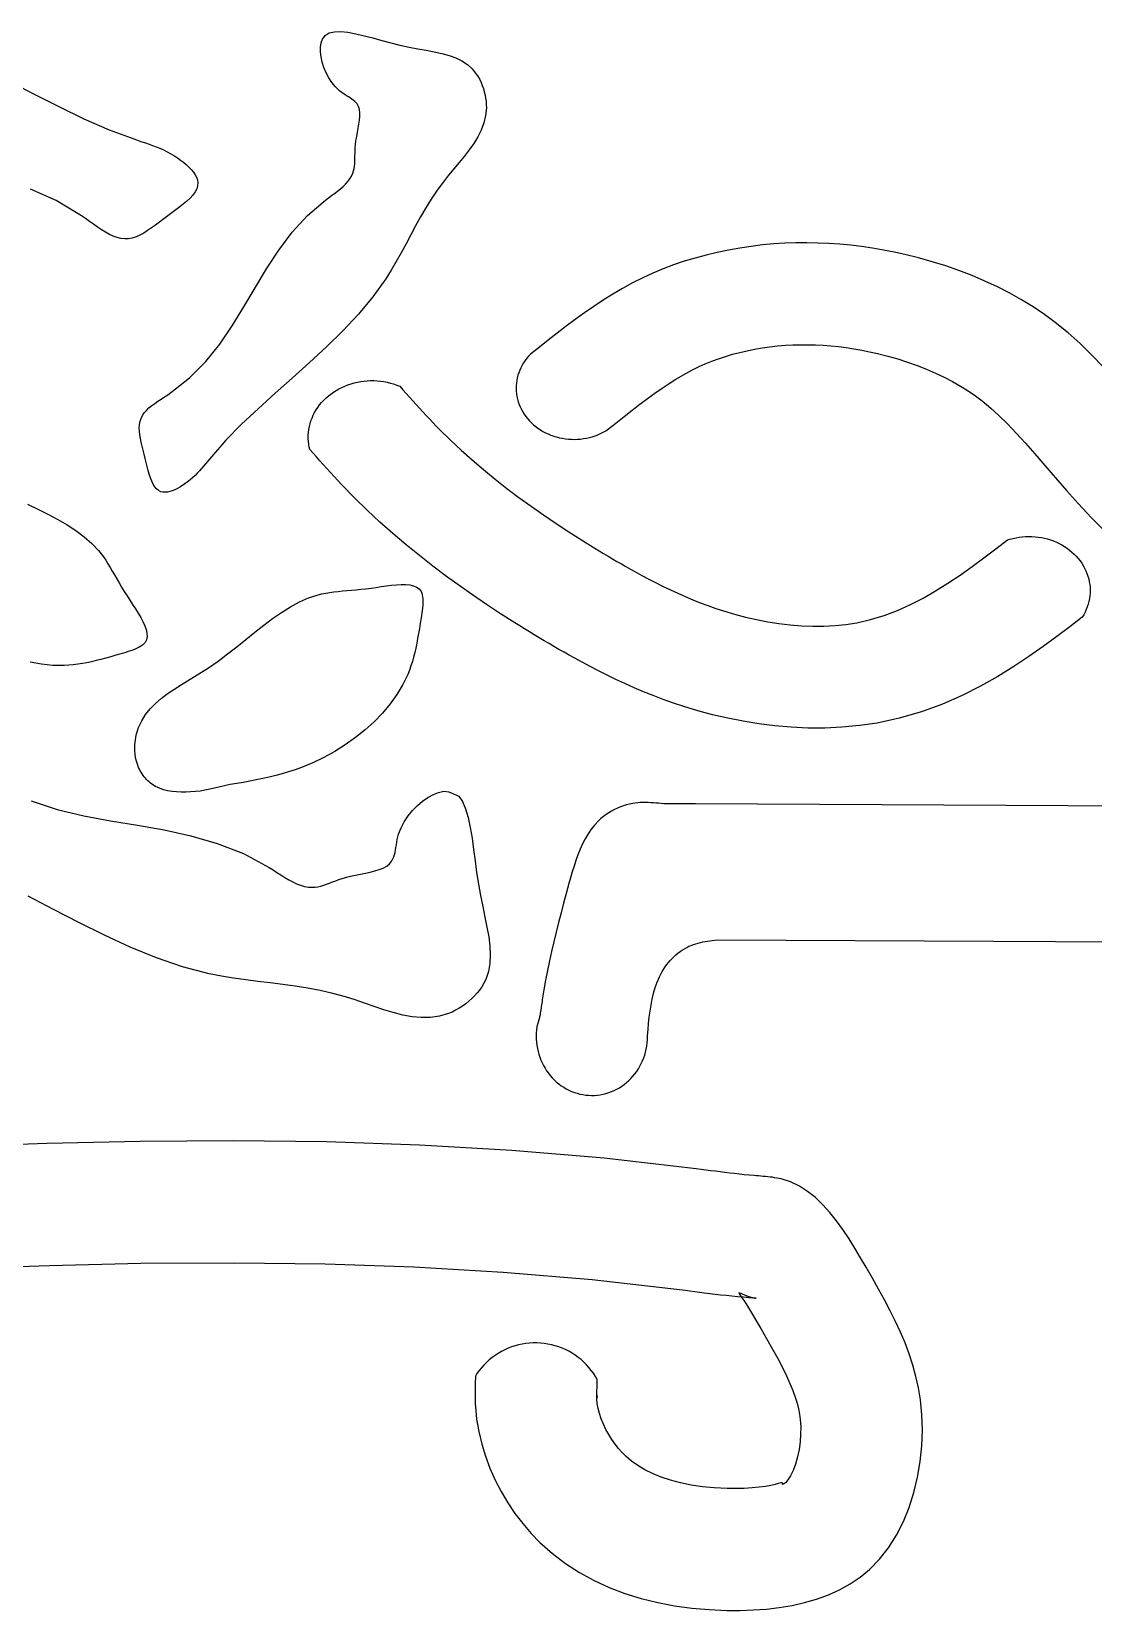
# Model space of a CAD drawing. Extents: x -2.65 to 2.61, y -1.31 to 1.34.
# Drawn here: x -2.21 to -1.774, y -0.459 to 0.188 of the extents above; entities that cross this region are included whole.
import ezdxf

# ---------------------------------------------------------------- set-up
doc = ezdxf.new("R2010")
doc.units = 0
doc.layers.add('2', color=7, linetype='CONTINUOUS')

msp = doc.modelspace()

# ---------------------------------------------------------------- linework, layer by layer
at = {"layer": '2', "color": 7, "linetype": 'CONTINUOUS', "flags": 128}
for points in [[(-2.090449, 0.185343), (-2.089332, 0.186921), (-2.087663, 0.187918), (-2.085507, 0.188409), (-2.082931, 0.188466), (-2.080001, 0.188164), (-2.076784, 0.187576), (-2.073345, 0.186776), (-2.069752, 0.185838), (-2.066071, 0.184836), (-2.062367, 0.183842), (-2.058708, 0.182931), (-2.054959, 0.182118), (-2.051346, 0.181421), (-2.047883, 0.180783), (-2.044584, 0.180147), (-2.041462, 0.179455), (-2.03853, 0.17865), (-2.035802, 0.177673), (-2.033291, 0.176469), (-2.031011, 0.174979), (-2.028976, 0.173145), (-2.027199, 0.170911), (-2.026544, 0.16986), (-2.025938, 0.168741), (-2.025385, 0.167562), (-2.024888, 0.166333), (-2.024449, 0.165063), (-2.024072, 0.163762), (-2.02376, 0.162438), (-2.023517, 0.161102), (-2.023344, 0.159762), (-2.023246, 0.158428), (-2.023226, 0.15711), (-2.023507, 0.153973), (-2.024217, 0.150966), (-2.025302, 0.148072), (-2.026705, 0.145273), (-2.028372, 0.142551), (-2.030247, 0.13989), (-2.032275, 0.137272), (-2.034401, 0.13468), (-2.036568, 0.132096), (-2.038723, 0.129503), (-2.040809, 0.126883), (-2.0434, 0.123353), (-2.045805, 0.11976), (-2.048058, 0.11612), (-2.05019, 0.112447), (-2.052234, 0.108757), (-2.054222, 0.105064), (-2.056187, 0.101382), (-2.05816, 0.097727), (-2.060174, 0.094114), (-2.06226, 0.090556), (-2.064453, 0.08707), (-2.069803, 0.079592), (-2.075724, 0.072474), (-2.082102, 0.065653), (-2.088825, 0.059064), (-2.095779, 0.052643), (-2.102852, 0.046323), (-2.109929, 0.040042), (-2.116899, 0.033735), (-2.123649, 0.027336), (-2.130064, 0.020781), (-2.136033, 0.014007), (-2.136829, 0.013036), (-2.137622, 0.012062), (-2.13842, 0.011088), (-2.13923, 0.010116), (-2.140061, 0.009149), (-2.14092, 0.008189), (-2.141815, 0.00724), (-2.142754, 0.006304), (-2.143745, 0.005383), (-2.144795, 0.00448), (-2.145914, 0.003598), (-2.146881, 0.002895), (-2.147887, 0.002222), (-2.148921, 0.001591), (-2.14997, 0.001016), (-2.151023, 0.00051), (-2.152069, 0.000086), (-2.153096, -0.000243), (-2.154091, -0.000462), (-2.155045, -0.000559), (-2.155944, -0.00052), (-2.156778, -0.000332), (-2.157727, 0.000131), (-2.158565, 0.000828), (-2.159305, 0.001732), (-2.159958, 0.002818), (-2.160538, 0.004058), (-2.161056, 0.005426), (-2.161525, 0.006896), (-2.161958, 0.008442), (-2.162367, 0.010037), (-2.162765, 0.011655), (-2.163163, 0.013269), (-2.16361, 0.01501), (-2.164055, 0.016712), (-2.16448, 0.018372), (-2.164865, 0.019988), (-2.165192, 0.021555), (-2.165444, 0.02307), (-2.165601, 0.024532), (-2.165645, 0.025937), (-2.165558, 0.027281), (-2.165321, 0.028562), (-2.164916, 0.029778), (-2.164331, 0.030925), (-2.16358, 0.032012), (-2.162681, 0.033046), (-2.161657, 0.034035), (-2.160525, 0.034987), (-2.159308, 0.035911), (-2.158023, 0.036815), (-2.156693, 0.037706), (-2.155336, 0.038593), (-2.153973, 0.039484), (-2.152623, 0.040387), (-2.144961, 0.046396), (-2.138364, 0.053046), (-2.132602, 0.060199), (-2.127449, 0.067722), (-2.122677, 0.075478), (-2.118056, 0.083332), (-2.11336, 0.091148), (-2.108361, 0.098792), (-2.10283, 0.106127), (-2.09654, 0.113018), (-2.089263, 0.119329), (-2.088021, 0.120258), (-2.086769, 0.121177), (-2.085522, 0.122095), (-2.084301, 0.12302), (-2.083122, 0.123959), (-2.082005, 0.124922), (-2.080967, 0.125915), (-2.080027, 0.126947), (-2.079202, 0.128027), (-2.078511, 0.129162), (-2.077973, 0.13036), (-2.077683, 0.131277), (-2.077471, 0.13223), (-2.077324, 0.133216), (-2.077229, 0.134234), (-2.077172, 0.135281), (-2.077142, 0.136355), (-2.077125, 0.137454), (-2.077108, 0.138576), (-2.077078, 0.139718), (-2.077023, 0.140878), (-2.076929, 0.142054), (-2.076716, 0.14375), (-2.076431, 0.145459), (-2.076111, 0.147164), (-2.075787, 0.148849), (-2.075494, 0.150499), (-2.075265, 0.152097), (-2.075135, 0.153629), (-2.075136, 0.155077), (-2.075304, 0.156426), (-2.07567, 0.15766), (-2.076271, 0.158763), (-2.076714, 0.159315), (-2.077229, 0.15983), (-2.077807, 0.160316), (-2.078437, 0.160784), (-2.07911, 0.16124), (-2.079816, 0.161693), (-2.080544, 0.162153), (-2.081285, 0.162627), (-2.082029, 0.163124), (-2.082766, 0.163652), (-2.083486, 0.16422), (-2.085113, 0.165775), (-2.086574, 0.167558), (-2.087857, 0.169518), (-2.088954, 0.171604), (-2.089851, 0.173762), (-2.090539, 0.175942), (-2.091006, 0.178091), (-2.091242, 0.180158), (-2.091235, 0.18209), (-2.090974, 0.183836), (-2.090449, 0.185343)], [(-2.058761, 0.042944), (-2.057424, 0.041439), (-2.056086, 0.039934), (-2.054746, 0.038432), (-2.053402, 0.036933), (-2.052053, 0.035437), (-2.050699, 0.033946), (-2.049337, 0.032461), (-2.047966, 0.030982), (-2.046586, 0.029511), (-2.045196, 0.028048), (-2.043793, 0.026595), (-2.042377, 0.025152), (-2.038056, 0.020901), (-2.033614, 0.016747), (-2.029057, 0.012688), (-2.024394, 0.00872), (-2.019631, 0.00484), (-2.014775, 0.001044), (-2.009836, -0.00267), (-2.004818, -0.006306), (-1.999731, -0.009868), (-1.994581, -0.013358), (-1.989377, -0.01678), (-1.984124, -0.020136), (-1.982333, -0.021261), (-1.980537, -0.022378), (-1.978736, -0.023487), (-1.97693, -0.024588), (-1.975119, -0.025681), (-1.973302, -0.026765), (-1.97148, -0.027841), (-1.969652, -0.028907), (-1.967818, -0.029964), (-1.965978, -0.031012), (-1.964132, -0.032049), (-1.962279, -0.033076), (-1.959394, -0.034647), (-1.95649, -0.036188), (-1.953565, -0.037698), (-1.950617, -0.039171), (-1.947643, -0.040605), (-1.94464, -0.041997), (-1.941606, -0.043342), (-1.938537, -0.044637), (-1.935432, -0.045879), (-1.932288, -0.047064), (-1.929102, -0.048189), (-1.925871, -0.04925), (-1.921444, -0.050574), (-1.916945, -0.051765), (-1.91239, -0.052813), (-1.907793, -0.053708), (-1.903169, -0.054439), (-1.898532, -0.054996), (-1.893897, -0.055369), (-1.889278, -0.055547), (-1.88469, -0.05552), (-1.880148, -0.055277), (-1.875666, -0.054808), (-1.871259, -0.054102), (-1.86555, -0.052795), (-1.859984, -0.051091), (-1.85455, -0.049025), (-1.849233, -0.046634), (-1.84402, -0.043954), (-1.8389, -0.041022), (-1.833857, -0.037872), (-1.82888, -0.034542), (-1.823956, -0.031067), (-1.81907, -0.027483), (-1.814211, -0.023828), (-1.809365, -0.020136), (-1.808431, -0.019841), (-1.807179, -0.019501), (-1.805908, -0.01922), (-1.804623, -0.018999), (-1.803326, -0.018837), (-1.802022, -0.018737), (-1.800713, -0.018696), (-1.799404, -0.018717), (-1.798098, -0.018799), (-1.796799, -0.018941), (-1.795509, -0.019144), (-1.794234, -0.019406), (-1.792975, -0.019727), (-1.791738, -0.020107), (-1.790524, -0.020543), (-1.789337, -0.021035), (-1.788182, -0.021582), (-1.78706, -0.022181), (-1.785975, -0.022832), (-1.784929, -0.023533), (-1.783927, -0.024281), (-1.782969, -0.025075), (-1.78206, -0.025912), (-1.781202, -0.02679), (-1.780396, -0.027707), (-1.779646, -0.028661), (-1.778952, -0.029648), (-1.778318, -0.030665), (-1.777745, -0.031711), (-1.777234, -0.032782), (-1.776786, -0.033876), (-1.776404, -0.034988), (-1.776088, -0.036117), (-1.775839, -0.037259), (-1.775657, -0.038411), (-1.775544, -0.03957), (-1.775499, -0.040733), (-1.775522, -0.041896), (-1.775614, -0.043057), (-1.775774, -0.044211), (-1.776002, -0.045357), (-1.776297, -0.04649), (-1.776659, -0.047608), (-1.777086, -0.048708), (-1.777577, -0.049786), (-1.778131, -0.050841), (-1.778746, -0.051867), (-1.783813, -0.055727), (-1.789123, -0.059717), (-1.7947, -0.063798), (-1.80058, -0.067929), (-1.806802, -0.072065), (-1.813412, -0.076152), (-1.820459, -0.080131), (-1.82799, -0.083927), (-1.836047, -0.087454), (-1.844655, -0.090607), (-1.853813, -0.093271), (-1.862919, -0.095237), (-1.870164, -0.096318), (-1.877321, -0.096998), (-1.884375, -0.097316), (-1.891315, -0.097305), (-1.898137, -0.096996), (-1.904836, -0.096416), (-1.911412, -0.09559), (-1.917862, -0.094537), (-1.924185, -0.093275), (-1.93038, -0.091821), (-1.936445, -0.090189), (-1.942184, -0.088454), (-1.946474, -0.087032), (-1.95066, -0.085542), (-1.954742, -0.083992), (-1.958723, -0.08239), (-1.962605, -0.080743), (-1.96639, -0.079058), (-1.970081, -0.077342), (-1.973681, -0.0756), (-1.977194, -0.07384), (-1.980622, -0.072067), (-1.98397, -0.070286), (-1.987181, -0.068537), (-1.989274, -0.067375), (-1.991353, -0.066206), (-1.993419, -0.06503), (-1.995471, -0.063846), (-1.99751, -0.062656), (-1.999535, -0.06146), (-2.001548, -0.060258), (-2.003548, -0.05905), (-2.005536, -0.057838), (-2.007512, -0.05662), (-2.009476, -0.055398), (-2.011593, -0.054068), (-2.017357, -0.050379), (-2.023111, -0.046591), (-2.028846, -0.042698), (-2.033933, -0.039136), (-2.03957, -0.035058), (-2.045164, -0.030861), (-2.050706, -0.02654), (-2.056185, -0.022087), (-2.061594, -0.017499), (-2.066921, -0.012769), (-2.072157, -0.007892), (-2.07729, -0.002861), (-2.079251, -0.000872), (-2.080905, 0.000839), (-2.082523, 0.002539), (-2.084105, 0.004224), (-2.085653, 0.005894), (-2.08717, 0.007547), (-2.088656, 0.009182), (-2.090114, 0.010799), (-2.091545, 0.012395), (-2.09295, 0.01397), (-2.094332, 0.015522), (-2.09569, 0.017052), (-2.095879, 0.017893), (-2.096086, 0.019096), (-2.096223, 0.020307), (-2.096288, 0.021522), (-2.096281, 0.022739), (-2.096203, 0.023953), (-2.096053, 0.025163), (-2.095832, 0.026364), (-2.095541, 0.027553), (-2.09518, 0.028726), (-2.09475, 0.029882), (-2.094253, 0.031015), (-2.09369, 0.032124), (-2.093062, 0.033206), (-2.092372, 0.034257), (-2.09162, 0.035274), (-2.09081, 0.036255), (-2.089943, 0.037196), (-2.089022, 0.038097), (-2.088049, 0.038953), (-2.087027, 0.039762), (-2.085958, 0.040523), (-2.084846, 0.041234), (-2.083694, 0.041891), (-2.082505, 0.042495), (-2.081282, 0.043042), (-2.080028, 0.043531), (-2.078747, 0.043962), (-2.077443, 0.044332), (-2.076118, 0.044641), (-2.074777, 0.044888), (-2.073424, 0.045073), (-2.072061, 0.045194), (-2.070693, 0.045252), (-2.069324, 0.045246), (-2.067957, 0.045176), (-2.066596, 0.045043), (-2.065244, 0.044847), (-2.063906, 0.044588), (-2.062585, 0.044267), (-2.061285, 0.043886), (-2.060009, 0.043444), (-2.058761, 0.042944)], [(-2.134823, -0.121963), (-2.140623, -0.123198), (-2.142617, -0.123358), (-2.144595, -0.123485), (-2.14655, -0.12356), (-2.148474, -0.123568), (-2.15036, -0.123491), (-2.152199, -0.123312), (-2.153985, -0.123014), (-2.155708, -0.12258), (-2.157362, -0.121993), (-2.158939, -0.121237), (-2.16043, -0.120294), (-2.160997, -0.119864), (-2.161548, -0.119404), (-2.162082, -0.118915), (-2.162597, -0.118399), (-2.163092, -0.117857), (-2.163566, -0.11729), (-2.164017, -0.116702), (-2.164443, -0.116092), (-2.164845, -0.115464), (-2.165219, -0.114817), (-2.165566, -0.114155), (-2.165883, -0.113479), (-2.166395, -0.112177), (-2.166802, -0.110838), (-2.167108, -0.10947), (-2.167316, -0.10808), (-2.167429, -0.106677), (-2.167452, -0.105267), (-2.167388, -0.10386), (-2.16724, -0.102462), (-2.167012, -0.101081), (-2.166708, -0.099726), (-2.16633, -0.098403), (-2.165883, -0.097122), (-2.164605, -0.094344), (-2.16301, -0.091796), (-2.161133, -0.089448), (-2.159009, -0.087271), (-2.156673, -0.085238), (-2.154158, -0.083318), (-2.151499, -0.081484), (-2.148731, -0.079706), (-2.145888, -0.077956), (-2.143006, -0.076205), (-2.140117, -0.074425), (-2.137258, -0.072586), (-2.133257, -0.069813), (-2.129368, -0.066914), (-2.12557, -0.063941), (-2.121843, -0.060948), (-2.11817, -0.057987), (-2.114529, -0.055111), (-2.110901, -0.052373), (-2.107267, -0.049826), (-2.103607, -0.047522), (-2.099902, -0.045514), (-2.096131, -0.043855), (-2.092277, -0.042598), (-2.09068, -0.042212), (-2.089061, -0.04189), (-2.087414, -0.041622), (-2.085734, -0.041398), (-2.084016, -0.041205), (-2.082254, -0.041035), (-2.080443, -0.040876), (-2.078578, -0.040717), (-2.076653, -0.040548), (-2.074663, -0.040358), (-2.072603, -0.040136), (-2.070467, -0.039872), (-2.06841, -0.039585), (-2.066312, -0.039279), (-2.064207, -0.038982), (-2.062125, -0.038722), (-2.060097, -0.038525), (-2.058154, -0.038419), (-2.056327, -0.038432), (-2.054647, -0.038591), (-2.053146, -0.038923), (-2.051853, -0.039456), (-2.050802, -0.040218), (-2.050021, -0.041235), (-2.049725, -0.041888), (-2.049508, -0.042614), (-2.049361, -0.043404), (-2.049278, -0.044251), (-2.049251, -0.045147), (-2.049273, -0.046084), (-2.049337, -0.047055), (-2.049435, -0.048052), (-2.049559, -0.049066), (-2.049704, -0.050091), (-2.04986, -0.051118), (-2.050021, -0.05214), (-2.050368, -0.054328), (-2.05071, -0.056457), (-2.051054, -0.058531), (-2.051408, -0.060553), (-2.05178, -0.062527), (-2.052175, -0.064457), (-2.052603, -0.066347), (-2.05307, -0.068199), (-2.053583, -0.070018), (-2.054149, -0.071807), (-2.054777, -0.073571), (-2.055473, -0.075312), (-2.057476, -0.079471), (-2.059893, -0.083503), (-2.062689, -0.087395), (-2.065828, -0.09113), (-2.069275, -0.094692), (-2.072996, -0.098066), (-2.076955, -0.101236), (-2.081117, -0.104187), (-2.085446, -0.106902), (-2.089909, -0.109366), (-2.094469, -0.111564), (-2.099092, -0.113479), (-2.101722, -0.114433), (-2.10436, -0.115299), (-2.107006, -0.116086), (-2.109658, -0.116802), (-2.112316, -0.117454), (-2.114979, -0.11805), (-2.117646, -0.118599), (-2.120317, -0.119108), (-2.122991, -0.119585), (-2.125667, -0.120038), (-2.128345, -0.120476), (-2.134823, -0.121963)]]:
    msp.add_lwpolyline(points, close=True, dxfattribs=at).dxf.unprotected_set("ltscale", 0)
for points in [[(-2.219459, 0.168351), (-2.209063, 0.162936), (-2.198688, 0.157659), (-2.188314, 0.152681), (-2.177923, 0.148163), (-2.167495, 0.144268), (-2.166029, 0.143779), (-2.16456, 0.143295), (-2.163089, 0.142805), (-2.161615, 0.1423), (-2.160137, 0.141769), (-2.158653, 0.141201), (-2.157165, 0.140586), (-2.155669, 0.139915), (-2.154167, 0.139175), (-2.152657, 0.138358), (-2.151138, 0.137452), (-2.149893, 0.136641), (-2.148662, 0.135772), (-2.147465, 0.134851), (-2.146324, 0.133887), (-2.145258, 0.132886), (-2.144288, 0.131858), (-2.143435, 0.130808), (-2.142719, 0.129744), (-2.14216, 0.128675), (-2.141779, 0.127607), (-2.141597, 0.126548), (-2.141669, 0.125229), (-2.142057, 0.123934), (-2.142724, 0.122659), (-2.143635, 0.121404), (-2.144755, 0.120164), (-2.146047, 0.118938), (-2.147478, 0.117722), (-2.14901, 0.116515), (-2.150609, 0.115313), (-2.152239, 0.114115), (-2.153864, 0.112917), (-2.155609, 0.111604), (-2.157312, 0.110312), (-2.158977, 0.109063), (-2.16061, 0.10788), (-2.162216, 0.106786), (-2.1638, 0.105804), (-2.165368, 0.104957), (-2.166925, 0.104268), (-2.168477, 0.103759), (-2.170028, 0.103454), (-2.171584, 0.103375), (-2.17315, 0.103538), (-2.174726, 0.103923), (-2.176311, 0.104502), (-2.177906, 0.10525), (-2.179509, 0.106139), (-2.181122, 0.107142), (-2.182743, 0.108232), (-2.184372, 0.109381), (-2.186009, 0.110563), (-2.187653, 0.111751), (-2.189304, 0.112917), (-2.199671, 0.119138), (-2.210255, 0.123825)], [(-1.770089, 0.050922), (-1.774737, 0.055748), (-1.779549, 0.06042), (-1.784566, 0.064904), (-1.789828, 0.069163), (-1.794253, 0.072402), (-1.798849, 0.075475), (-1.803603, 0.07838), (-1.808504, 0.081118), (-1.813538, 0.083688), (-1.818693, 0.086091), (-1.823956, 0.088327), (-1.829315, 0.090394), (-1.834759, 0.092293), (-1.840273, 0.094024), (-1.845846, 0.095586), (-1.851465, 0.09698), (-1.855881, 0.097952), (-1.860316, 0.098818), (-1.864768, 0.099578), (-1.869235, 0.10023), (-1.873714, 0.100771), (-1.878205, 0.101201), (-1.882705, 0.101516), (-1.887212, 0.101716), (-1.891724, 0.101799), (-1.89624, 0.101763), (-1.900757, 0.101606), (-1.905274, 0.101326), (-1.909955, 0.100905), (-1.914627, 0.10035), (-1.91928, 0.099661), (-1.923908, 0.098838), (-1.928502, 0.097881), (-1.933055, 0.09679), (-1.93756, 0.095564), (-1.942008, 0.094204), (-1.946393, 0.092709), (-1.950705, 0.09108), (-1.954938, 0.089316), (-1.959084, 0.087418), (-1.963272, 0.085316), (-1.967367, 0.083082), (-1.971378, 0.080729), (-1.975312, 0.078267), (-1.979179, 0.075709), (-1.982987, 0.073067), (-1.986744, 0.070353), (-1.99046, 0.067579), (-1.994141, 0.064758), (-1.997797, 0.0619), (-2.001436, 0.059018), (-2.005066, 0.056124), (-2.005862, 0.05528), (-2.006607, 0.054399), (-2.007299, 0.053485), (-2.007937, 0.05254), (-2.008517, 0.051567), (-2.00904, 0.050568), (-2.009503, 0.049546), (-2.009905, 0.048504), (-2.010246, 0.047445), (-2.010523, 0.046371), (-2.010737, 0.045286), (-2.010887, 0.044193), (-2.010972, 0.043094), (-2.010992, 0.041992), (-2.010947, 0.040891), (-2.010838, 0.039794), (-2.010664, 0.038703), (-2.010426, 0.037622), (-2.010124, 0.036554), (-2.00976, 0.035501), (-2.009335, 0.034466), (-2.008849, 0.033452), (-2.008304, 0.032463), (-2.007702, 0.0315), (-2.007044, 0.030566), (-2.006331, 0.029665), (-2.005567, 0.028798), (-2.004752, 0.027967), (-2.00389, 0.027176), (-2.002982, 0.026425), (-2.002032, 0.025718), (-2.001041, 0.025056), (-2.000012, 0.024441), (-1.998948, 0.023875), (-1.997853, 0.023359), (-1.996729, 0.022895), (-1.995579, 0.022483), (-1.994406, 0.022126), (-1.993214, 0.021824), (-1.992005, 0.021577), (-1.990784, 0.021387), (-1.989553, 0.021254), (-1.988316, 0.021178), (-1.987077, 0.021161), (-1.985838, 0.0212), (-1.984603, 0.021298), (-1.983375, 0.021452), (-1.982158, 0.021664), (-1.980956, 0.021931), (-1.979771, 0.022255), (-1.978606, 0.022633), (-1.977465, 0.023064), (-1.976352, 0.023548), (-1.975268, 0.024084), (-1.974217, 0.024669), (-1.973653, 0.025012), (-1.970136, 0.027816), (-1.966724, 0.030519), (-1.963412, 0.03311), (-1.960195, 0.035581), (-1.957071, 0.037921), (-1.954036, 0.040123), (-1.951089, 0.042182), (-1.948227, 0.044093), (-1.94545, 0.045853), (-1.941439, 0.048207), (-1.938659, 0.049696), (-1.935948, 0.051025), (-1.933387, 0.052163), (-1.930732, 0.053237), (-1.927986, 0.054244), (-1.925157, 0.05518), (-1.922253, 0.056041), (-1.919281, 0.056824), (-1.916249, 0.057526), (-1.913168, 0.058145), (-1.910046, 0.058677), (-1.906894, 0.059122), (-1.90372, 0.059477), (-1.900535, 0.059742), (-1.897487, 0.05991), (-1.894401, 0.059998), (-1.8913, 0.060004), (-1.888184, 0.059928), (-1.885053, 0.059771), (-1.881908, 0.059533), (-1.878748, 0.059214), (-1.875575, 0.058814), (-1.872389, 0.058333), (-1.869192, 0.057772), (-1.865986, 0.05713), (-1.86277, 0.056408), (-1.858495, 0.055329), (-1.854429, 0.054164), (-1.850429, 0.052883), (-1.84651, 0.051489), (-1.842689, 0.049986), (-1.838979, 0.04838), (-1.835393, 0.046676), (-1.831945, 0.044879), (-1.828646, 0.042997), (-1.825506, 0.041036), (-1.822535, 0.039003), (-1.81974, 0.036904), (-1.81625, 0.034008), (-1.812907, 0.03095), (-1.809439, 0.027529), (-1.805833, 0.023748), (-1.802076, 0.019619), (-1.798154, 0.015162), (-1.794043, 0.010404), (-1.789716, 0.005376), (-1.785135, 0.000114), (-1.780255, -0.005345), (-1.775024, -0.010959), (-1.769385, -0.016682)], [(-2.211471, -0.00544), (-2.207235, -0.007518), (-2.203089, -0.009603), (-2.199075, -0.011733), (-2.19523, -0.01395), (-2.191595, -0.016294), (-2.188209, -0.018803), (-2.185113, -0.021519), (-2.182345, -0.024482), (-2.18132, -0.025765), (-2.180344, -0.027097), (-2.179405, -0.028476), (-2.178492, -0.029903), (-2.177591, -0.03138), (-2.176692, -0.032904), (-2.175782, -0.034478), (-2.17485, -0.036102), (-2.173883, -0.037775), (-2.17287, -0.039498), (-2.171799, -0.041271), (-2.170657, -0.043095), (-2.169527, -0.044839), (-2.168364, -0.04661), (-2.167205, -0.048393), (-2.166089, -0.05017), (-2.165053, -0.051925), (-2.164136, -0.053641), (-2.163376, -0.055302), (-2.16281, -0.056892), (-2.162476, -0.058393), (-2.162414, -0.05979), (-2.162659, -0.061065), (-2.163252, -0.062202), (-2.163718, -0.062746), (-2.164284, -0.06325), (-2.164938, -0.063717), (-2.165671, -0.06415), (-2.166471, -0.064553), (-2.16733, -0.064929), (-2.168237, -0.065282), (-2.169182, -0.065614), (-2.170154, -0.06593), (-2.171143, -0.066232), (-2.17214, -0.066525), (-2.173135, -0.066811), (-2.175264, -0.067421), (-2.177338, -0.068011), (-2.179363, -0.068575), (-2.181346, -0.069109), (-2.183292, -0.069607), (-2.185208, -0.070064), (-2.187101, -0.070475), (-2.188977, -0.070834), (-2.190842, -0.071138), (-2.192704, -0.071381), (-2.194568, -0.071557), (-2.19644, -0.071662), (-2.201055, -0.071604), (-2.205732, -0.071118), (-2.21044, -0.070229)], [(-2.210011, -0.127212), (-2.199256, -0.130694), (-2.188373, -0.133297), (-2.177407, -0.135351), (-2.166403, -0.137182), (-2.155405, -0.139118), (-2.144459, -0.141487), (-2.133609, -0.144617), (-2.122899, -0.148836), (-2.112374, -0.154471), (-2.110745, -0.155499), (-2.109121, -0.156544), (-2.107501, -0.157583), (-2.105886, -0.15859), (-2.104274, -0.15954), (-2.102666, -0.160408), (-2.10106, -0.161169), (-2.099457, -0.161799), (-2.097855, -0.162272), (-2.096254, -0.162564), (-2.094654, -0.162649), (-2.093487, -0.162571), (-2.092316, -0.162386), (-2.091138, -0.16211), (-2.08995, -0.161759), (-2.088747, -0.16135), (-2.087526, -0.160898), (-2.086283, -0.160419), (-2.085015, -0.15993), (-2.083718, -0.159446), (-2.082389, -0.158984), (-2.081023, -0.15856), (-2.079016, -0.158039), (-2.076963, -0.157595), (-2.074896, -0.157196), (-2.07285, -0.156809), (-2.070858, -0.156403), (-2.068954, -0.155944), (-2.067172, -0.155401), (-2.065546, -0.154742), (-2.06411, -0.153935), (-2.062896, -0.152946), (-2.06194, -0.151744), (-2.06153, -0.150976), (-2.061194, -0.150141), (-2.06092, -0.149245), (-2.060692, -0.148297), (-2.060497, -0.147304), (-2.060321, -0.146274), (-2.060148, -0.145215), (-2.059965, -0.144134), (-2.059758, -0.14304), (-2.059512, -0.141939), (-2.059214, -0.14084), (-2.058235, -0.138235), (-2.056921, -0.135719), (-2.055324, -0.13333), (-2.053498, -0.131103), (-2.051497, -0.129075), (-2.049372, -0.127282), (-2.047178, -0.125761), (-2.044967, -0.124548), (-2.042793, -0.123679), (-2.040709, -0.123191), (-2.038589, -0.123449), (-2.038589, -0.123449), (-2.03456, -0.125205), (-2.032992, -0.127501), (-2.031712, -0.130483), (-2.030669, -0.134042), (-2.029811, -0.138066), (-2.029087, -0.142445), (-2.028446, -0.147067), (-2.027835, -0.151822), (-2.027204, -0.156599), (-2.0265, -0.161286), (-2.025645, -0.166034), (-2.024723, -0.170569), (-2.023806, -0.174903), (-2.022964, -0.179045), (-2.022268, -0.183005), (-2.021789, -0.186795), (-2.021599, -0.190424), (-2.021767, -0.193903), (-2.022366, -0.197242), (-2.023466, -0.200451), (-2.025137, -0.203541), (-2.026008, -0.204783), (-2.02698, -0.205999), (-2.028044, -0.20718), (-2.02919, -0.208319), (-2.030409, -0.209408), (-2.031693, -0.210438), (-2.033033, -0.211403), (-2.034419, -0.212294), (-2.035843, -0.213104), (-2.037296, -0.213824), (-2.038768, -0.214446), (-2.042424, -0.215542), (-2.046138, -0.216077), (-2.049901, -0.216124), (-2.053708, -0.215756), (-2.057552, -0.215044), (-2.061426, -0.214062), (-2.065325, -0.212882), (-2.06924, -0.211576), (-2.073166, -0.210217), (-2.077096, -0.208878), (-2.081023, -0.207631), (-2.086212, -0.206208), (-2.091384, -0.20503), (-2.096536, -0.204051), (-2.101669, -0.203228), (-2.106779, -0.202515), (-2.111867, -0.20187), (-2.11693, -0.201247), (-2.121967, -0.200601), (-2.126977, -0.19989), (-2.131958, -0.199067), (-2.136909, -0.198089), (-2.147836, -0.195235), (-2.158626, -0.19155), (-2.169299, -0.187197), (-2.179874, -0.182337), (-2.19037, -0.17713), (-2.200807, -0.171738), (-2.211203, -0.166323)], [(-1.682769, -0.129751), (-1.810086, -0.129058), (-1.937381, -0.128427), (-1.950416, -0.128371), (-1.951484, -0.128265), (-1.952552, -0.128164), (-1.953619, -0.12807), (-1.954686, -0.127988), (-1.955753, -0.127921), (-1.956818, -0.127875), (-1.957882, -0.127852), (-1.958945, -0.127858), (-1.960007, -0.127895), (-1.961067, -0.127967), (-1.962126, -0.12808), (-1.963182, -0.128236), (-1.964461, -0.128488), (-1.965734, -0.128809), (-1.966994, -0.129196), (-1.96824, -0.129646), (-1.969466, -0.130159), (-1.970669, -0.130733), (-1.971844, -0.131364), (-1.972988, -0.132051), (-1.974096, -0.132793), (-1.975164, -0.133586), (-1.976188, -0.13443), (-1.977165, -0.135322), (-1.978756, -0.136995), (-1.9802, -0.138798), (-1.981509, -0.140716), (-1.982697, -0.142738), (-1.983775, -0.14485), (-1.984756, -0.14704), (-1.985654, -0.149294), (-1.98648, -0.1516), (-1.987248, -0.153946), (-1.987969, -0.156317), (-1.988657, -0.158702), (-1.989324, -0.161087), (-1.990437, -0.165125), (-1.991523, -0.169134), (-1.99258, -0.173117), (-1.993604, -0.177081), (-1.994592, -0.181031), (-1.995542, -0.184973), (-1.996451, -0.188912), (-1.997315, -0.192854), (-1.998131, -0.196803), (-1.998897, -0.200766), (-1.99961, -0.204748), (-2.000267, -0.208754), (-2.000375, -0.209448), (-2.000481, -0.210144), (-2.000585, -0.21084), (-2.000688, -0.211537), (-2.00079, -0.212235), (-2.000891, -0.212933), (-2.000991, -0.213631), (-2.00109, -0.21433), (-2.001189, -0.215029), (-2.001732, -0.217), (-2.001732, -0.217), (-2.002453, -0.219905), (-2.002616, -0.221159), (-2.002717, -0.222421), (-2.002756, -0.223687), (-2.002732, -0.224953), (-2.002646, -0.226215), (-2.002497, -0.227472), (-2.002286, -0.228718), (-2.002015, -0.229951), (-2.001682, -0.231168), (-2.00129, -0.232364), (-2.00084, -0.233537), (-2.000332, -0.234683), (-1.999768, -0.2358), (-1.99915, -0.236883), (-1.998479, -0.237931), (-1.997758, -0.238941), (-1.996987, -0.239909), (-1.99617, -0.240833), (-1.995308, -0.24171), (-1.994404, -0.242538), (-1.993461, -0.243315), (-1.99248, -0.244039), (-1.991465, -0.244707), (-1.990418, -0.245318), (-1.989343, -0.24587), (-1.988241, -0.246362), (-1.987117, -0.246792), (-1.985974, -0.24716), (-1.984813, -0.247463), (-1.98364, -0.247701), (-1.982456, -0.247874), (-1.981265, -0.247981), (-1.98007, -0.248022), (-1.978875, -0.247997), (-1.977684, -0.247906), (-1.976498, -0.247748), (-1.975321, -0.247525), (-1.974157, -0.247237), (-1.97301, -0.246885), (-1.97188, -0.24647), (-1.970774, -0.245992), (-1.969692, -0.245454), (-1.968638, -0.244857), (-1.967615, -0.244202), (-1.966626, -0.243491), (-1.965673, -0.242727), (-1.96476, -0.24191), (-1.963888, -0.241045), (-1.96306, -0.240131), (-1.962278, -0.239174), (-1.961545, -0.238174), (-1.960862, -0.237135), (-1.960231, -0.236059), (-1.959654, -0.23495), (-1.959133, -0.233811), (-1.958669, -0.232644), (-1.958263, -0.231453), (-1.957916, -0.230241), (-1.95763, -0.229012), (-1.957405, -0.227768), (-1.957242, -0.226514), (-1.957141, -0.225252), (-1.957102, -0.223986), (-1.957103, -0.223569), (-1.956875, -0.221008), (-1.956631, -0.218456), (-1.956355, -0.215921), (-1.956031, -0.21341), (-1.955644, -0.210933), (-1.955177, -0.208498), (-1.954614, -0.206112), (-1.953939, -0.203785), (-1.953138, -0.201525), (-1.952192, -0.199339), (-1.951087, -0.197237), (-1.949807, -0.195227), (-1.949168, -0.194351), (-1.94849, -0.193498), (-1.947778, -0.192671), (-1.947032, -0.191873), (-1.946254, -0.191106), (-1.945447, -0.190373), (-1.944612, -0.189678), (-1.94375, -0.189022), (-1.942864, -0.188409), (-1.941956, -0.187841), (-1.941028, -0.187322), (-1.94008, -0.186853), (-1.939171, -0.186458), (-1.938247, -0.186108), (-1.937311, -0.185797), (-1.936364, -0.185521), (-1.935407, -0.185278), (-1.934441, -0.185063), (-1.933467, -0.184871), (-1.932488, -0.1847), (-1.931503, -0.184544), (-1.930515, -0.1844), (-1.929524, -0.184264), (-1.928532, -0.184132), (-1.815206, -0.184695), (-1.687911, -0.185387)], [(-2.240226, -0.319097), (-2.202485, -0.317756), (-2.164938, -0.316915), (-2.126668, -0.316671), (-2.089408, -0.317134), (-2.052981, -0.318367), (-2.016263, -0.320484), (-1.979796, -0.32357), (-1.942787, -0.327807), (-1.94164, -0.327964), (-1.939717, -0.328218), (-1.937746, -0.328477), (-1.935726, -0.328741), (-1.933657, -0.329006), (-1.931539, -0.329272), (-1.92937, -0.329535), (-1.92715, -0.329794), (-1.924879, -0.330045), (-1.922557, -0.330287), (-1.920183, -0.330516), (-1.917758, -0.330729), (-1.9165, -0.330832), (-1.915474, -0.330914), (-1.914589, -0.330985), (-1.913845, -0.331049), (-1.913245, -0.331105), (-1.912793, -0.331154), (-1.91249, -0.331192), (-1.91286, -0.331157), (-1.913364, -0.331063), (-1.913646, -0.331165), (-1.916273, -0.330415), (-1.918176, -0.329643), (-1.919279, -0.329125), (-1.919639, -0.329062), (-1.919377, -0.329562), (-1.918626, -0.330654), (-1.917501, -0.33232), (-1.916088, -0.334515), (-1.914451, -0.337181), (-1.912624, -0.340261), (-1.910625, -0.343701), (-1.908145, -0.34801), (-1.905808, -0.352145), (-1.903681, -0.356023), (-1.90178, -0.359649), (-1.900112, -0.363028), (-1.89868, -0.366168), (-1.897481, -0.369076), (-1.896504, -0.371768), (-1.895734, -0.374265), (-1.89515, -0.3766), (-1.894731, -0.378815), (-1.894457, -0.380965), (-1.894257, -0.384016), (-1.894281, -0.386972), (-1.8945, -0.390095), (-1.894928, -0.393263), (-1.895562, -0.396355), (-1.896382, -0.39926), (-1.89735, -0.401866), (-1.898409, -0.404074), (-1.899482, -0.405797), (-1.900471, -0.406972), (-1.901265, -0.407572), (-1.90175, -0.407624), (-1.90154, -0.407066), (-1.901799, -0.406964), (-1.902371, -0.407053), (-1.903327, -0.4073), (-1.904702, -0.407652), (-1.906502, -0.408055), (-1.90871, -0.408457), (-1.911292, -0.408816), (-1.914205, -0.4091), (-1.917401, -0.409288), (-1.92083, -0.409364), (-1.924442, -0.409323), (-1.929697, -0.409066), (-1.934535, -0.408585), (-1.939162, -0.407887), (-1.943546, -0.406982), (-1.947659, -0.405882), (-1.951478, -0.404604), (-1.954986, -0.403165), (-1.958176, -0.401586), (-1.961049, -0.399883), (-1.963617, -0.39807), (-1.965904, -0.396153), (-1.967943, -0.394124), (-1.969013, -0.392843), (-1.97041, -0.391083), (-1.971757, -0.389177), (-1.973022, -0.387153), (-1.974178, -0.385043), (-1.975201, -0.38288), (-1.976075, -0.380703), (-1.976784, -0.37855), (-1.977323, -0.376458), (-1.977688, -0.374466), (-1.977885, -0.37261), (-1.977924, -0.370923), (-1.977819, -0.372032), (-1.977829, -0.371668), (-1.977836, -0.371243), (-1.97784, -0.370757), (-1.977841, -0.370209), (-1.977837, -0.369599), (-1.977828, -0.368927), (-1.977814, -0.368193), (-1.977796, -0.367397), (-1.977773, -0.366538), (-1.977747, -0.365618), (-1.977718, -0.364635), (-1.97848, -0.363323), (-1.979309, -0.362054), (-1.980204, -0.360829), (-1.981162, -0.359653), (-1.98218, -0.358528), (-1.983255, -0.357459), (-1.984385, -0.356447), (-1.985566, -0.355495), (-1.986796, -0.354607), (-1.98807, -0.353784), (-1.989385, -0.35303), (-1.990739, -0.352345), (-1.992126, -0.351731), (-1.993543, -0.351192), (-1.994987, -0.350727), (-1.996453, -0.350338), (-1.997938, -0.350027), (-1.999436, -0.349794), (-2.000945, -0.349639), (-2.00246, -0.349564), (-2.003977, -0.349568), (-2.005491, -0.349651), (-2.006999, -0.349814), (-2.008497, -0.350055), (-2.009979, -0.350374), (-2.011443, -0.350771), (-2.012885, -0.351243), (-2.014299, -0.351791), (-2.015683, -0.352411), (-2.017033, -0.353104), (-2.018344, -0.353865), (-2.019614, -0.354695), (-2.020839, -0.35559), (-2.022015, -0.356547), (-2.023139, -0.357565), (-2.024209, -0.358641), (-2.025221, -0.359771), (-2.026172, -0.360952), (-2.02706, -0.362181), (-2.027696, -0.363152), (-2.027696, -0.363152), (-2.027727, -0.364197), (-2.027757, -0.365242), (-2.027784, -0.366287), (-2.027807, -0.367332), (-2.027825, -0.368377), (-2.027836, -0.369423), (-2.02784, -0.370468), (-2.027835, -0.371513), (-2.027819, -0.372559), (-2.027791, -0.373604), (-2.027751, -0.37465), (-2.027696, -0.375696), (-2.027202, -0.380842), (-2.026346, -0.385971), (-2.025143, -0.39106), (-2.023608, -0.396088), (-2.021756, -0.401032), (-2.019603, -0.40587), (-2.017163, -0.410581), (-2.014454, -0.415142), (-2.011488, -0.419531), (-2.008283, -0.423727), (-2.004853, -0.427706), (-2.001214, -0.431448), (-1.996107, -0.436), (-1.990686, -0.440109), (-1.984975, -0.443787), (-1.978998, -0.447044), (-1.97278, -0.449892), (-1.966345, -0.452342), (-1.959718, -0.454406), (-1.952923, -0.456095), (-1.945985, -0.45742), (-1.938928, -0.458392), (-1.931777, -0.459022), (-1.924556, -0.459323), (-1.919138, -0.459335), (-1.913724, -0.459152), (-1.908341, -0.458755), (-1.903019, -0.458127), (-1.897785, -0.457249), (-1.892668, -0.456103), (-1.887696, -0.454671), (-1.882898, -0.452936), (-1.878303, -0.450879), (-1.873939, -0.448483), (-1.869834, -0.445728), (-1.866017, -0.442598), (-1.861864, -0.438355), (-1.85816, -0.433613), (-1.854901, -0.428438), (-1.852085, -0.422892), (-1.849708, -0.417041), (-1.847767, -0.410948), (-1.84626, -0.404677), (-1.845182, -0.398294), (-1.844532, -0.391861), (-1.844305, -0.385443), (-1.844499, -0.379104), (-1.845111, -0.372909), (-1.845904, -0.368046), (-1.846951, -0.363301), (-1.848232, -0.358657), (-1.849731, -0.354096), (-1.851429, -0.349602), (-1.853309, -0.345157), (-1.855352, -0.340743), (-1.857542, -0.336345), (-1.859861, -0.331943), (-1.86229, -0.327522), (-1.864813, -0.323064), (-1.867411, -0.318551), (-1.869685, -0.314644), (-1.872018, -0.310733), (-1.874427, -0.306869), (-1.876927, -0.3031), (-1.879537, -0.299477), (-1.882272, -0.296047), (-1.88515, -0.292861), (-1.888186, -0.289968), (-1.891399, -0.287418), (-1.894803, -0.285259), (-1.898416, -0.283541), (-1.902256, -0.282313), (-1.903146, -0.28211), (-1.904047, -0.281932), (-1.904958, -0.281775), (-1.905878, -0.281637), (-1.906805, -0.281516), (-1.907739, -0.28141), (-1.908677, -0.281314), (-1.90962, -0.281228), (-1.910565, -0.281148), (-1.911512, -0.281071), (-1.912459, -0.280996), (-1.913406, -0.280919), (-1.91541, -0.280744), (-1.917406, -0.280553), (-1.919395, -0.280347), (-1.921377, -0.280128), (-1.923354, -0.279898), (-1.925327, -0.279659), (-1.927295, -0.279413), (-1.92926, -0.279161), (-1.931222, -0.278905), (-1.933182, -0.278647), (-1.935141, -0.278388), (-1.9371, -0.278132), (-1.974843, -0.273811), (-2.012715, -0.270606), (-2.050704, -0.268415), (-2.088798, -0.267138), (-2.126986, -0.266672), (-2.165256, -0.266916), (-2.203597, -0.267768), (-2.241996, -0.269128)]]:
    msp.add_lwpolyline(points, dxfattribs=at).dxf.unprotected_set("ltscale", 0)

doc.saveas('drawing.dxf')
